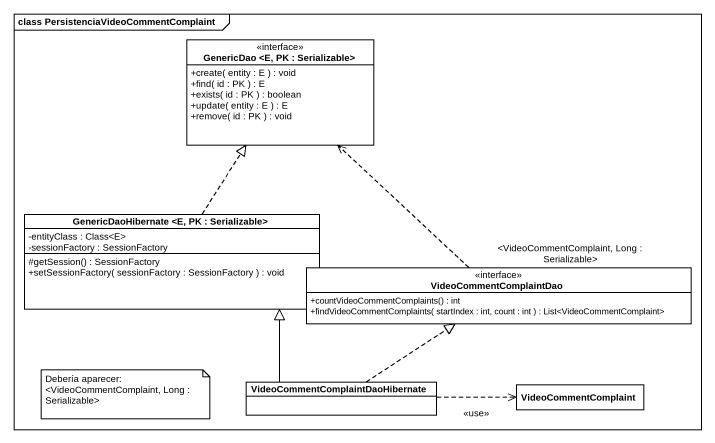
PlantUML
@startuml
mainframe class PersistenciaVideoCommentComplaint
hide circle
hide empty members
skinparam classAttributeIconSize 0
interface "GenericDao <E, PK : Serializable>" as GenericDao_E_PK_Serializable {
  +create( entity : E ) : void
  +find( id : PK ) : E
  +exists( id : PK ) : boolean
  +update( entity : E ) : E
  +remove( id : PK ) : void
}
class "GenericDaoHibernate <E, PK : Serializable>" as GenericDaoHibernate_E_PK {
  -entityClass : Class<E>
  -sessionFactory : SessionFactory
  #getSession() : SessionFactory
  +setSessionFactory( sessionFactory : SessionFactory ) : void
}
interface VideoCommentComplaintDao {
  +countVideoCommentComplaints() : int
  +findVideoCommentComplaints( startIndex : int, count : int ) : List<VideoCommentComplaint>
}
class "VideoCommentComplaintDaoHibernate" as VideoCommentComplaintDaoHibe
class VideoCommentComplaint
GenericDaoHibernate_E_PK .up.|> GenericDao_E_PK_Serializable
VideoCommentComplaintDao .up.> GenericDao_E_PK_Serializable : <VideoCommentComplaint, Long : Serializable>
VideoCommentComplaintDaoHibe -up-|> GenericDaoHibernate_E_PK
VideoCommentComplaintDaoHibe .up.|> VideoCommentComplaintDao
VideoCommentComplaintDaoHibe .right.> VideoCommentComplaint : <<use>>
note as N1
  Debería aparecer:
  <VideoCommentComplaint, Long : Serializable>
end note
@enduml
